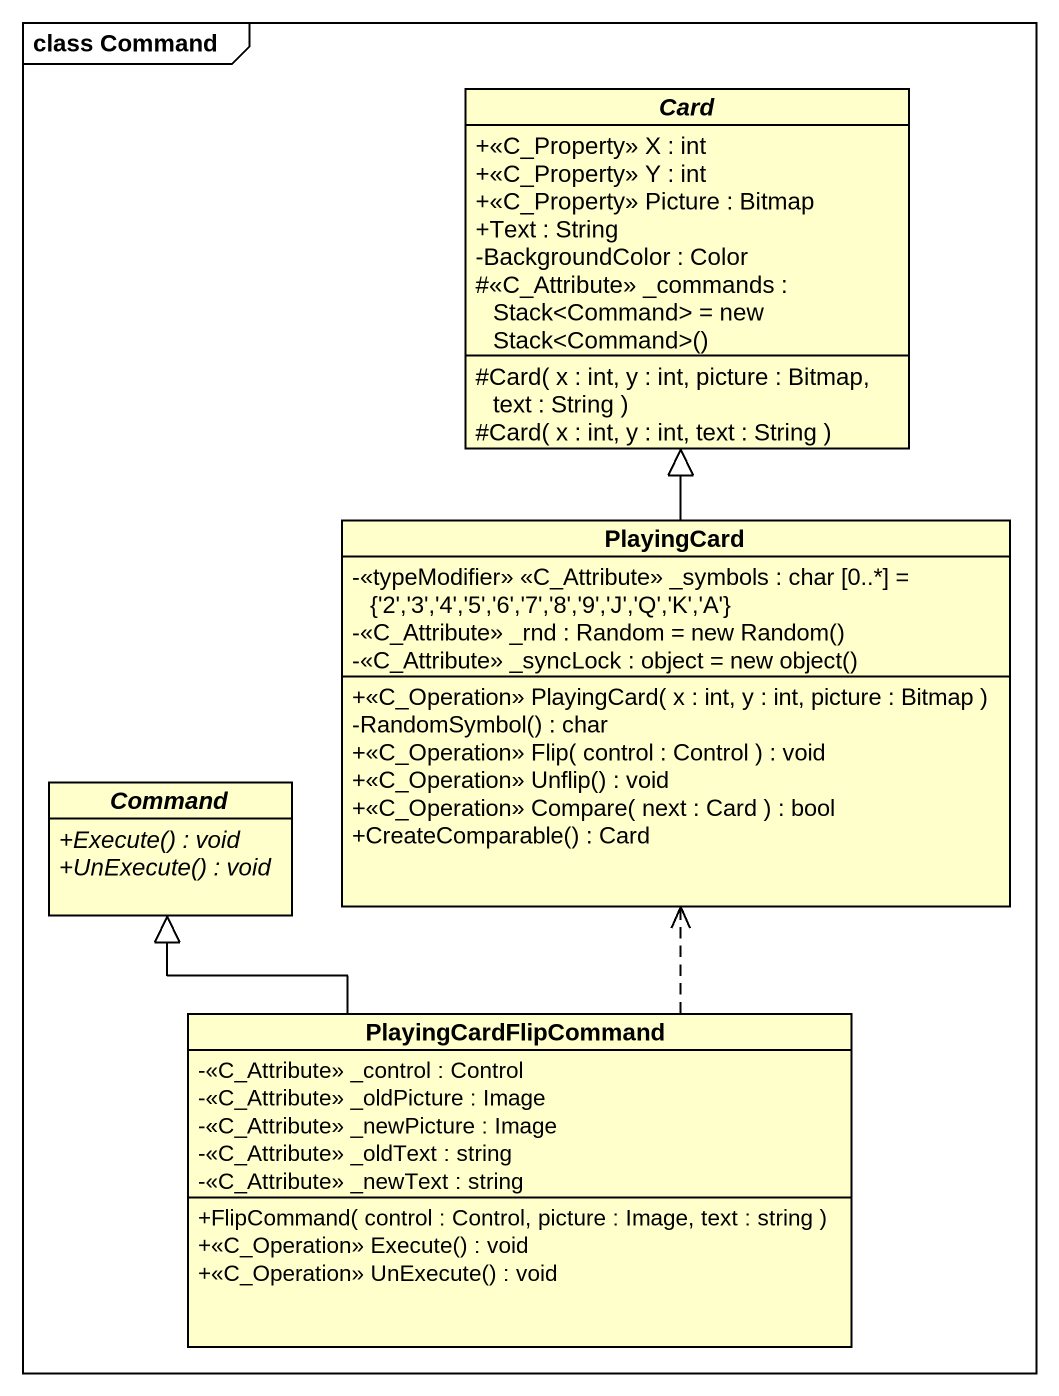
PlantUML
@startuml
mainframe class Command
hide circle
hide empty members
skinparam classAttributeIconSize 0
abstract class "Card" as Card_ {
  +<<C_Property>> X : int
  +<<C_Property>> Y : int
  +<<C_Property>> Picture : Bitmap
  +Text : String
  -BackgroundColor : Color
  {field} #<<C_Attribute>> _commands : Stack<Command> = new Stack<Command>()
  #Card( x : int, y : int, picture : Bitmap, text : String )
  #Card( x : int, y : int, text : String )
}
class PlayingCard {
  -<<typeModifier>> <<C_Attribute>> _symbols : char [0..*] = {'2','3','4','5','6','7','8','9','J','Q','K','A'}
  {field} -<<C_Attribute>> _rnd : Random = new Random()
  {field} -<<C_Attribute>> _syncLock : object = new object()
  +<<C_Operation>> PlayingCard( x : int, y : int, picture : Bitmap )
  -RandomSymbol() : char
  +<<C_Operation>> Flip( control : Control ) : void
  +<<C_Operation>> Unflip() : void
  +<<C_Operation>> Compare( next : Card ) : bool
  +CreateComparable() : Card
}
abstract class Command {
  {abstract} +Execute() : void
  {abstract} +UnExecute() : void
}
class PlayingCardFlipCommand {
  -<<C_Attribute>> _control : Control
  -<<C_Attribute>> _oldPicture : Image
  -<<C_Attribute>> _newPicture : Image
  -<<C_Attribute>> _oldText : string
  -<<C_Attribute>> _newText : string
  +FlipCommand( control : Control, picture : Image, text : string )
  +<<C_Operation>> Execute() : void
  +<<C_Operation>> UnExecute() : void
}
PlayingCard -up-|> Card_
PlayingCardFlipCommand .up.> PlayingCard
PlayingCardFlipCommand -up-|> Command
@enduml
